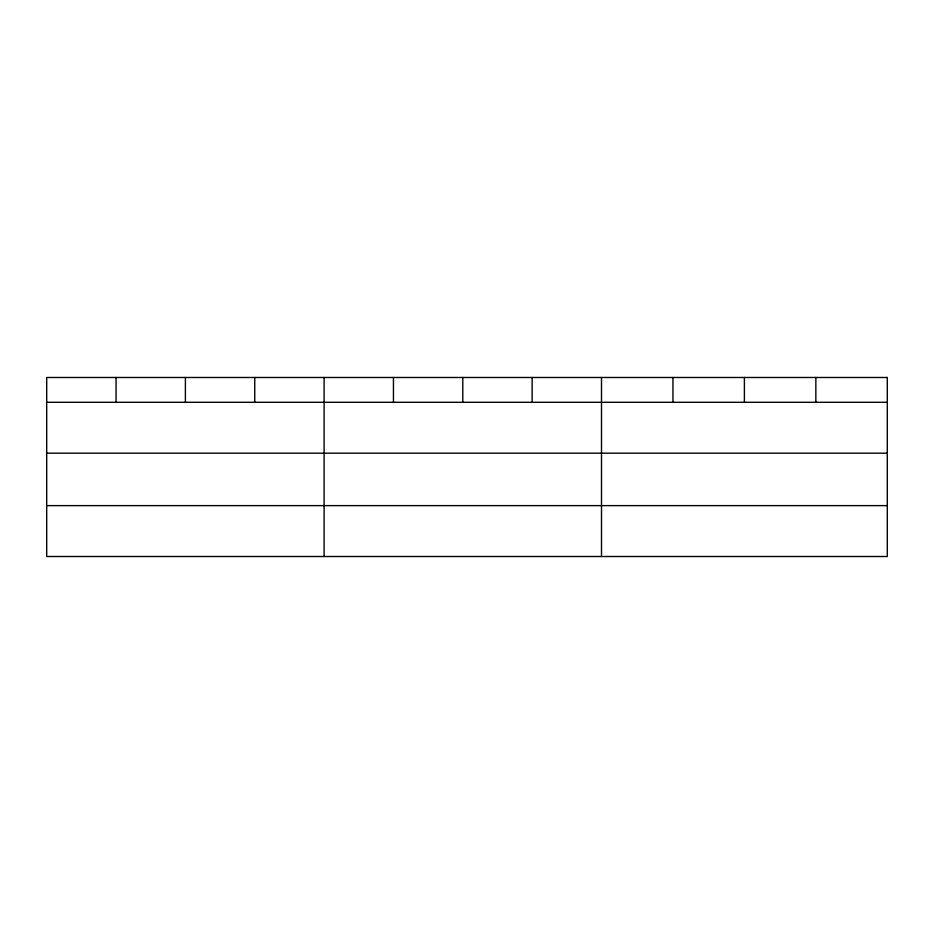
<?xml version="1.0" encoding="UTF-8"?>
<svg xmlns="http://www.w3.org/2000/svg" width="934" height="934" viewBox="0 0 934 934"><rect width="100%" height="100%" fill="white"/><g stroke="black" fill="none" stroke-linecap="round" stroke-linejoin="round"><path stroke-width="1.4" d="M46.7 402.297L887.3 402.297M46.7 453.188L887.3 453.188M46.7 505.621L887.3 505.621M815.849 377.488L815.849 402.297M744.398 377.488L744.398 402.297M672.947 377.488L672.947 402.297M601.496 377.488L601.496 556.512M532.147 377.488L532.147 402.297M462.797 377.488L462.797 402.297M393.447 377.488L393.447 402.297M324.098 377.488L324.098 556.512M254.748 377.488L254.748 402.297M185.399 377.488L185.399 402.297M116.05 377.488L116.05 402.297M887.3 377.488L46.7 377.488L46.7 556.512L887.3 556.512L887.3 377.488"/></g></svg>
